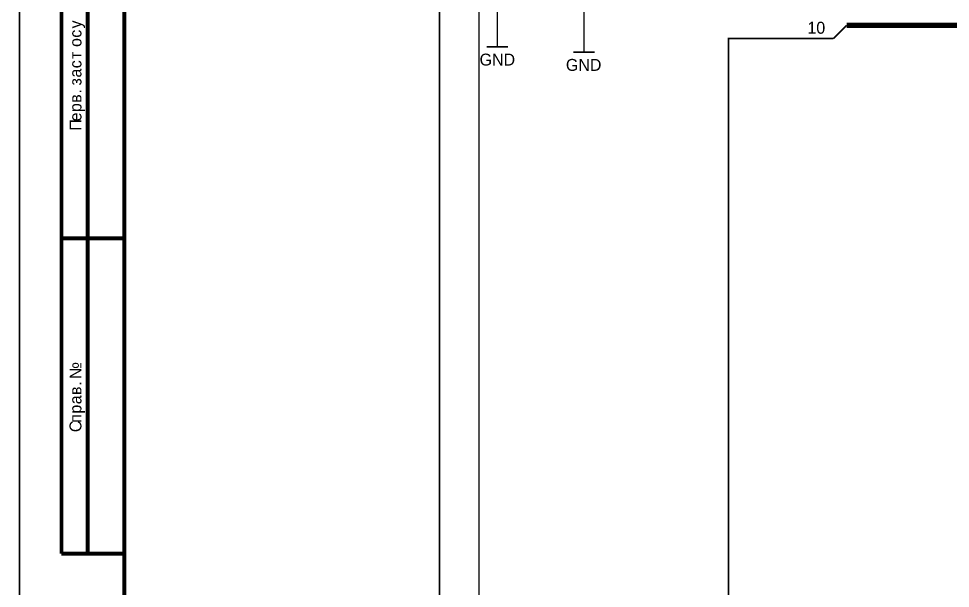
# Model space of a CAD drawing. Header units: millimetres. Extents: x 0 to 594, y 0 to 420.
# Drawn here: x -0.1 to 177.3, y 165.4 to 273.8 of the extents above; entities that cross this region are included whole.
import ezdxf

# ---------------------------------------------------------------- set-up
doc = ezdxf.new("R2010")
doc.units = ezdxf.units.MM
doc.layers.add('Sheet', color=255, linetype='Continuous')

msp = doc.modelspace()

# ---------------------------------------------------------------- linework, layer by layer
at = {"layer": 'Sheet'}
for points, const_width in [([(0.06, 420), (593.97, 420), (593.97, 0), (0.06, 0), (0.06, 420)], 0.3), ([(0.06, 420), (593.97, 420), (593.97, 0), (0.06, 0), (0.06, 420)], 0.3), ([(0.06, 420), (0.06, 0), (593.97, 0), (593.97, 420), (0.06, 420), (0.06, 420)], 0.0991), ([(0.06, 420), (0.06, 0), (593.97, 0), (593.97, 420), (0.06, 420), (0.06, 420)], 0.0991)]:
    msp.add_lwpolyline(points, close=True, dxfattribs=dict(at, const_width=const_width))
for points, const_width in [([(20.05, 414.99), (20.05, 4.99)], 0.749), ([(384.99, 402.5), (384.99, 272.5), (157.53, 272.5)], 1.02), ([(77.55, 55), (80.05, 55), (80.05, 84.99), (80.05, 347.49), (77.55, 347.49)], 0.3), ([(87.55, 337.49), (87.55, 74.99), (87.55, 45), (77.55, 45)], 0.3), ([(8.07, 172), (8.07, 291.99)], 0.749), ([(13.06, 172), (13.06, 291.99)], 0.749), ([(91.05, 278.5), (91.05, 273.49)], 0.3), ([(107.54, 277.49), (107.54, 272.5)], 0.3), ([(91.05, 273.49), (91.05, 268.41)], 0.3), ([(107.54, 272.5), (107.54, 267.41)], 0.3), ([(155.04, 269.99), (157.53, 272.5)], 0.3), ([(147.54, 129.99), (135.05, 129.99), (135.05, 269.99), (155.04, 269.99)], 0.3), ([(89.01, 268.41), (93.07, 268.41)], 0.3), ([(105.52, 267.41), (109.57, 267.41)], 0.3), ([(8.07, 231.99), (20.05, 231.99)], 0.749), ([(20.05, 172), (8.07, 172)], 0.749)]:
    msp.add_lwpolyline(points, dxfattribs=dict(at, const_width=const_width))

# ---------------------------------------------------------------- texts
for s, p in [('у', (11.87, 271.91)), ('с', (11.87, 270.14)), ('о', (11.87, 268.38)), ('т', (11.87, 266.1)), ('с', (11.87, 264.33)), ('а', (11.87, 262.56)), ('з', (11.87, 261.05)), ('в', (11.87, 257.76)), ('.', (11.87, 259.53)), ('р', (11.87, 255.99)), ('е', (11.87, 254.22)), ('П', (11.87, 252.45)), ('№', (11.87, 205.2)), ('.', (11.87, 203.94)), ('в', (11.87, 202.17)), ('а', (11.87, 200.4)), ('р', (11.87, 198.63)), ('С', (11.87, 195.09)), ('п', (11.87, 196.86))]:
    msp.add_text(s, height=2.27, rotation=90, dxfattribs=at).set_placement(p)
for s, p in [('10', (150.08, 270.9)), ('GND', (87.67, 264.84)), ('GND', (104.1, 263.83))]:
    msp.add_text(s, height=2.274, dxfattribs=at).set_placement(p)

doc.saveas('drawing.dxf')
